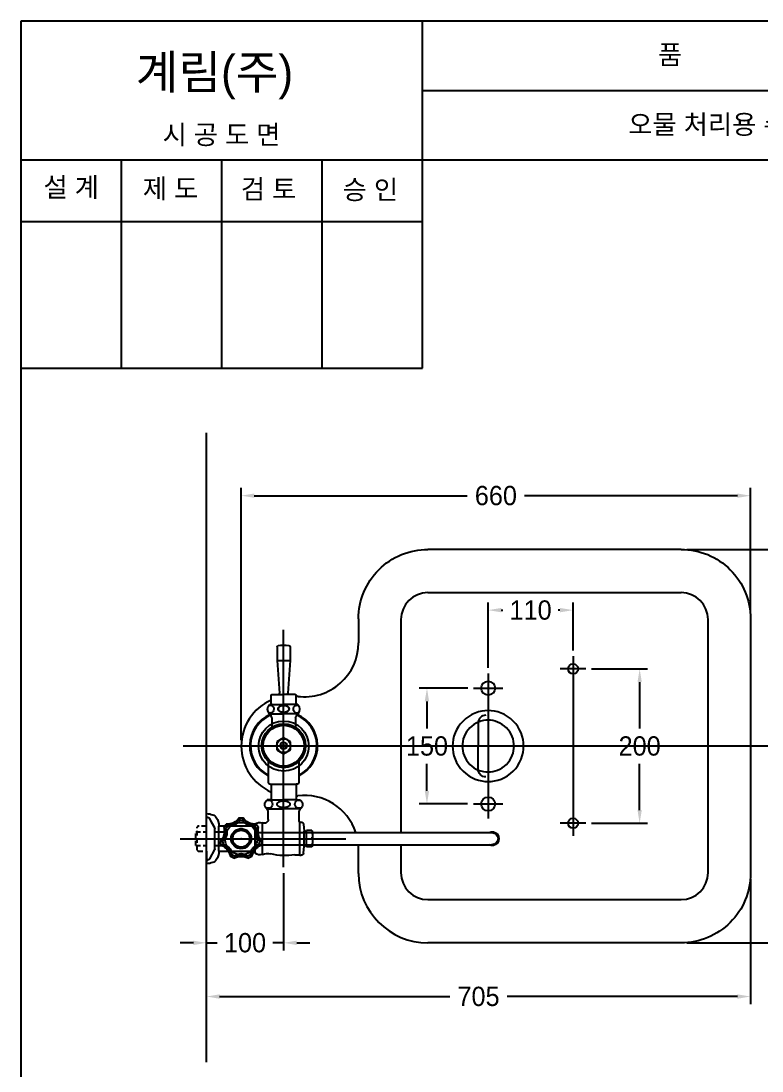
# Model space of a CAD drawing. Header units: millimetres. Extents: x 4616 to 6416, y -7003 to -4406.
# Drawn here: x 4616 to 5576, y -5767 to -4406 of the extents above; entities that cross this region are included whole.
import ezdxf
from ezdxf.enums import TextEntityAlignment as Align
from ezdxf.lldxf.tags import DXFTag

# ---------------------------------------------------------------- set-up
doc = ezdxf.new("R2010")
doc.units = ezdxf.units.MM
doc.linetypes.add('DASHED2', pattern=[9.525, 6.35, -3.175])
for name, color, linetype in [('TEXT', 7, 'Continuous'), ('내부선 및 부속', 4, 'Continuous'), ('도각라인', 255, 'Continuous'), ('외형선', 3, 'Continuous'), ('점선', 6, 'DASHED2'), ('중심선', 1, 'DASHED'), ('치수선', 7, 'Continuous')]:
    doc.layers.add(name, color=color, linetype=linetype)
doc.styles.add('____', font='')
doc.styles.add('타이틀', font='H2GTRM.TTF', dxfattribs={"height": 25})
doc.styles.get('____').set_extended_font_data('굴림')
tags = doc.linetypes.add('DASHDOT', pattern=[70, 31, -13, 13, -13]).pattern_tags.tags
tags[10:11] = [DXFTag(74, 4), DXFTag(75, 0), DXFTag(340, '0'), DXFTag(46, 0.0), DXFTag(50, 0.0), DXFTag(44, 0.0), DXFTag(45, 0.0)]
tags[8:9] = [DXFTag(74, 4), DXFTag(75, 0), DXFTag(340, '0'), DXFTag(46, 0.0), DXFTag(50, 0.0), DXFTag(44, 0.0), DXFTag(45, 0.0)]
tags[6:7] = [DXFTag(74, 4), DXFTag(75, 0), DXFTag(340, '0'), DXFTag(46, 0.0), DXFTag(50, 0.0), DXFTag(44, 0.0), DXFTag(45, 0.0)]
tags[4:5] = [DXFTag(74, 4), DXFTag(75, 0), DXFTag(340, '0'), DXFTag(46, 0.0), DXFTag(50, 0.0), DXFTag(44, 0.0), DXFTag(45, 0.0)]
tags = doc.linetypes.add('DASHED', pattern=[25.72, 12.86, -12.86]).pattern_tags.tags
tags[6:7] = [DXFTag(74, 4), DXFTag(75, 0), DXFTag(340, '0'), DXFTag(46, 0.0), DXFTag(50, 0.0), DXFTag(44, 0.0), DXFTag(45, 0.0)]
tags[4:5] = [DXFTag(74, 4), DXFTag(75, 0), DXFTag(340, '0'), DXFTag(46, 0.0), DXFTag(50, 0.0), DXFTag(44, 0.0), DXFTag(45, 0.0)]
doc.dimstyles.new('MSADIM', dxfattribs={"dimtxt": 33, "dimasz": 17, "dimexe": 10, "dimexo": 7.5, "dimgap": 10, "dimtad": 0, "dimtih": 1, "dimtoh": 1, "dimdec": 0, "dimzin": 1, "dimdsep": 46, "dimtxsty": '____', "dimcen": 11.25, "dimadec": 0, "dimazin": 0, "dimtfac": 1, "dimtdec": 0, "dimtix": 1, "dimtmove": 0, "dimatfit": 3, "dimfxl": 0, "dimtolj": 1, "dimtzin": 1, "dimarcsym": 0})

# ---------------------------------------------------------------- blocks, each defined once
blk = doc.blocks.new('*D1')
at = {"layer": '치수선', "color": 0, "linetype": 'Continuous', "lineweight": -2}
for p, q in [((4901.5, -5338.3), (4901.5, -5011.2)), ((4918.5, -5021.2), (5194.2, -5021.2)), ((5544.5, -5021.2), (5268.7, -5021.2)), ((5561.5, -5173.3), (5561.5, -5011.2))]:
    blk.add_line(p, q, dxfattribs=at)
at = {"layer": '치수선', "color": 0, "linetype": 'Continuous'}
for points in [[(4918.5, -5018.4), (4918.5, -5024), (4901.5, -5021.2)], [(5544.5, -5018.4), (5544.5, -5024), (5561.5, -5021.2)]]:
    blk.add_solid(points, dxfattribs=at)
at = {"layer": '치수선', "color": 0, "linetype": 'Continuous', "insert": (5231.5, -5021.2), "char_height": 25, "attachment_point": 5, "style": '____'}
blk.add_mtext('\\A1;660', dxfattribs=at)
blk = doc.blocks.new('*D2')
at = {"layer": '치수선', "color": 0, "linetype": 'Continuous', "lineweight": -2}
for p, q in [((5479, -5090.8), (5641.5, -5090.8)), ((5631.5, -5107.8), (5631.5, -5322.9)), ((5631.5, -5583.8), (5631.5, -5368.6)), ((5479, -5600.8), (5641.5, -5600.8))]:
    blk.add_line(p, q, dxfattribs=at)
at = {"layer": '치수선', "color": 0, "linetype": 'Continuous'}
for points in [[(5628.7, -5107.8), (5634.3, -5107.8), (5631.5, -5090.8)], [(5628.7, -5583.8), (5634.3, -5583.8), (5631.5, -5600.8)]]:
    blk.add_solid(points, dxfattribs=at)
at = {"layer": '치수선', "color": 0, "linetype": 'Continuous', "insert": (5631.5, -5345.8), "char_height": 25, "attachment_point": 5, "style": '____'}
blk.add_mtext('\\A1;510', dxfattribs=at)
blk = doc.blocks.new('*D3')
at = {"layer": '치수선', "color": 0, "linetype": 'Continuous', "lineweight": -2}
for p, q in [((5195, -5270.8), (5132.2, -5270.8)), ((5142.2, -5287.8), (5142.2, -5322.9)), ((5142.2, -5403.8), (5142.2, -5368.6)), ((5194.9, -5420.8), (5132.2, -5420.8))]:
    blk.add_line(p, q, dxfattribs=at)
at = {"layer": '치수선', "color": 0, "linetype": 'Continuous'}
for points in [[(5139.3, -5287.8), (5145, -5287.8), (5142.2, -5270.8)], [(5139.3, -5403.8), (5145, -5403.8), (5142.2, -5420.8)]]:
    blk.add_solid(points, dxfattribs=at)
at = {"layer": '치수선', "color": 0, "linetype": 'Continuous', "insert": (5142.2, -5345.8), "char_height": 25, "attachment_point": 5, "style": '____'}
blk.add_mtext('\\A1;150', dxfattribs=at)
blk = doc.blocks.new('*D4')
at = {"layer": '치수선', "color": 0, "linetype": 'Continuous', "lineweight": -2}
for p, q in [((5355.5, -5245.8), (5427.8, -5245.8)), ((5417.8, -5262.8), (5417.8, -5323)), ((5417.8, -5428.8), (5417.8, -5368.6)), ((5355.5, -5445.8), (5427.8, -5445.8))]:
    blk.add_line(p, q, dxfattribs=at)
at = {"layer": '치수선', "color": 0, "linetype": 'Continuous'}
for points in [[(5415, -5262.8), (5420.6, -5262.8), (5417.8, -5245.8)], [(5415, -5428.8), (5420.6, -5428.8), (5417.8, -5445.8)]]:
    blk.add_solid(points, dxfattribs=at)
at = {"layer": '치수선', "color": 0, "linetype": 'Continuous', "insert": (5417.8, -5345.8), "char_height": 25, "attachment_point": 5, "style": '____'}
blk.add_mtext('\\A1;200', dxfattribs=at)
blk = doc.blocks.new('*D5')
at = {"layer": '치수선', "color": 0, "linetype": 'Continuous', "lineweight": -2}
for p, q in [((5221.5, -5244.3), (5221.5, -5159.6)), ((5238.5, -5169.6), (5240.5, -5169.6)), ((5314.5, -5169.6), (5312.4, -5169.6)), ((5331.5, -5221.8), (5331.5, -5159.6))]:
    blk.add_line(p, q, dxfattribs=at)
at = {"layer": '치수선', "color": 0, "linetype": 'Continuous'}
for points in [[(5238.5, -5166.7), (5238.5, -5172.4), (5221.5, -5169.6)], [(5314.5, -5166.7), (5314.5, -5172.4), (5331.5, -5169.6)]]:
    blk.add_solid(points, dxfattribs=at)
at = {"layer": '치수선', "color": 0, "linetype": 'Continuous', "insert": (5276.5, -5169.6), "char_height": 25, "attachment_point": 5, "style": '____'}
blk.add_mtext('\\A1;110', dxfattribs=at)
blk = doc.blocks.new('*D6')
at = {"layer": '치수선', "color": 0, "linetype": 'Continuous', "lineweight": -2}
for p, q in [((4956.5, -5510.4), (4956.5, -5610.8)), ((4856.5, -5593.3), (4856.5, -5590.8)), ((4839.5, -5600.8), (4822.5, -5600.8)), ((4856.5, -5600.8), (4870.5, -5600.8)), ((4956.5, -5600.8), (4942.4, -5600.8)), ((4973.5, -5600.8), (4990.5, -5600.8))]:
    blk.add_line(p, q, dxfattribs=at)
at = {"layer": '치수선', "color": 0, "linetype": 'Continuous'}
for points in [[(4839.5, -5598), (4839.5, -5603.7), (4856.5, -5600.8)], [(4973.5, -5598), (4973.5, -5603.7), (4956.5, -5600.8)]]:
    blk.add_solid(points, dxfattribs=at)
at = {"layer": '치수선', "color": 0, "linetype": 'Continuous', "insert": (4906.5, -5600.8), "char_height": 25, "attachment_point": 5, "style": '____'}
blk.add_mtext('\\A1;100', dxfattribs=at)
blk = doc.blocks.new('*D7')
at = {"layer": '치수선', "color": 0, "linetype": 'Continuous', "lineweight": -2}
for p, q in [((5561.5, -5518.3), (5561.5, -5680.4)), ((4856.5, -5671.9), (4856.5, -5660.4)), ((4873.5, -5670.4), (5171.8, -5670.4)), ((5544.5, -5670.4), (5246.1, -5670.4))]:
    blk.add_line(p, q, dxfattribs=at)
at = {"layer": '치수선', "color": 0, "linetype": 'Continuous'}
for points in [[(4873.5, -5667.6), (4873.5, -5673.3), (4856.5, -5670.4)], [(5544.5, -5667.6), (5544.5, -5673.3), (5561.5, -5670.4)]]:
    blk.add_solid(points, dxfattribs=at)
at = {"layer": '치수선', "color": 0, "linetype": 'Continuous', "insert": (5209, -5670.4), "char_height": 25, "attachment_point": 5, "style": '____'}
blk.add_mtext('\\A1;705', dxfattribs=at)

msp = doc.modelspace()

# ---------------------------------------------------------------- linework, layer by layer
at = {"layer": '내부선 및 부속', "linetype": 'Continuous'}
for p, q in [((4948, -5217.4), (4948, -5234.8)), ((4965, -5217.4), (4965, -5234.8)), ((4948, -5234.8), (4965, -5234.8)), ((4948, -5234.8), (4951, -5277)), ((4965, -5234.8), (4962, -5277)), ((4940.5, -5290.8), (4940.5, -5279.8)), ((4941.5, -5278.8), (4945.7, -5278.8)), ((4945.7, -5278.8), (4956.5, -5278.8)), ((4971.5, -5278.8), (4956.5, -5278.8)), ((4972.5, -5290.8), (4972.5, -5279.8)), ((4938, -5291.8), (4956.5, -5291.8)), ((4974.9, -5291.8), (4956.5, -5291.8)), ((4938, -5303.8), (4956.5, -5303.8)), ((4939, -5303.8), (4939, -5305.3)), ((4939, -5305.3), (4940.6, -5308)), ((4940, -5305.3), (4939, -5305.3)), ((4940, -5303.8), (4940, -5307)), ((4974.9, -5303.8), (4956.5, -5303.8)), ((4974, -5305.3), (4972.4, -5308)), ((4973, -5303.8), (4973, -5307)), ((4973, -5305.3), (4974, -5305.3)), ((4974, -5303.8), (4974, -5305.3)), ((4941, -5309.5), (4941, -5321.4)), ((4972, -5309.5), (4972, -5321.4)), ((5208.5, -5315.8), (5208.5, -5345.8)), ((4956.5, -5334.9), (4947.5, -5340.1)), ((4965.5, -5340.1), (4956.5, -5334.9)), ((4947.5, -5340.1), (4947.5, -5350.5)), ((4952.1, -5344.5), (4960.8, -5344.5)), ((4952.1, -5346.1), (4960.8, -5346.1)), ((4965.5, -5350.5), (4965.5, -5340.1)), ((5208.5, -5375.8), (5208.5, -5345.8)), ((4947.5, -5350.5), (4956.5, -5355.7)), ((4956.5, -5355.7), (4965.5, -5350.5)), ((4937, -5393.3), (4937, -5366.1)), ((4976, -5366.1), (4976, -5393.3)), ((4939, -5395.3), (4940.5, -5395.3)), ((4940.5, -5395.3), (4940.5, -5415.4)), ((4940.5, -5395.3), (4974, -5395.3)), ((4974, -5395.3), (4972.5, -5395.3)), ((4972.5, -5395.3), (4972.5, -5415.4)), ((4972.5, -5395.3), (4972.5, -5415.4)), ((4939.2, -5415.4), (4935, -5415.4)), ((4939.2, -5415.4), (4935, -5415.4)), ((4939.2, -5415.4), (4940.5, -5415.4)), ((4939.2, -5415.4), (4956.5, -5415.4)), ((4973.7, -5415.4), (4956.5, -5415.4)), ((4973.7, -5415.4), (4978, -5415.4)), ((4935.5, -5427.2), (4934.6, -5427.2)), ((4934.9, -5427.2), (4936.5, -5429.9)), ((4935.5, -5427.2), (4936.4, -5427.2)), ((4935.5, -5427.2), (4956.5, -5427.2)), ((4936.5, -5440.9), (4936.5, -5429.9)), ((4977.5, -5427.2), (4956.5, -5427.2)), ((4978, -5427.2), (4976.5, -5429.9)), ((4976.5, -5434.8), (4976.5, -5429.9)), ((4977.5, -5427.2), (4978.3, -5427.2)), ((4856.5, -5449.5), (4856.5, -5433.3)), ((4858.5, -5438.3), (4856.5, -5438.3)), ((4863.2, -5444.2), (4860.7, -5439.6)), ((4899, -5438.8), (4899.1, -5441.9)), ((4899, -5438.8), (4904, -5438.8)), ((4904, -5438.8), (4903.8, -5441.9)), ((4976.5, -5440.7), (4976.5, -5434.8)), ((4856.5, -5482), (4856.5, -5449.5)), ((4867.2, -5451.8), (4863.2, -5444.2)), ((4867.2, -5451.8), (4867.4, -5452.3)), ((4867.4, -5452.3), (4867.5, -5452.8)), ((4867.5, -5478.8), (4867.5, -5452.8)), ((4867.5, -5456.3), (4867.5, -5456.8)), ((4867.5, -5456.8), (4879.6, -5456.8)), ((4872.5, -5482), (4872.5, -5449.5)), ((4919.5, -5449.5), (4872.5, -5449.5)), ((4878.8, -5450.9), (4881.9, -5447)), ((4878.8, -5450.9), (4881.3, -5452.7)), ((4881.9, -5447), (4884.2, -5449.1)), ((4921, -5447), (4918.7, -5449.1)), ((4919.5, -5465.8), (4919.5, -5446.8)), ((4921, -5447), (4924.1, -5450.9)), ((4924.1, -5450.9), (4921.6, -5452.7)), ((4930, -5445.7), (4928.9, -5445.4)), ((4928.9, -5486.2), (4928.9, -5445.4)), ((4977.5, -5487.3), (4977.5, -5444.8)), ((4978, -5444.3), (4979.2, -5444.3)), ((4982.2, -5447), (4983.2, -5456.1)), ((4983.2, -5475.4), (4983.2, -5456.1)), ((4986.2, -5455.4), (4985.6, -5456.5)), ((4986.2, -5476.2), (4986.2, -5455.4)), ((4993.2, -5455.4), (4986.2, -5455.4)), ((4874.6, -5469.4), (4877.6, -5468.8)), ((4875.7, -5474.2), (4874.6, -5469.4)), ((4902, -5465.8), (4901, -5465.8)), ((4902, -5465.8), (4901, -5465.8)), ((4902, -5465.8), (4901, -5465.8)), ((4919.5, -5484.8), (4919.5, -5465.8)), ((4923.4, -5457.9), (5226.4, -5457.9)), ((4928.3, -5469.4), (4925.3, -5468.8)), ((4928.3, -5469.4), (4927.2, -5474.2)), ((4994, -5465), (4992, -5465)), ((4992, -5466.5), (4992, -5465)), ((4994, -5466.5), (4992, -5466.5)), ((4856.5, -5482), (4856.5, -5498.3)), ((4860.7, -5492), (4867.2, -5479.7)), ((4867.4, -5479.3), (4867.2, -5479.7)), ((4867.5, -5478.8), (4867.4, -5479.3)), ((4867.5, -5475.1), (4867.5, -5474.8)), ((4867.5, -5474.8), (4876.9, -5474.8)), ((4867.5, -5475.1), (4867.5, -5475.3)), ((4872.5, -5482), (4919.5, -5482)), ((4875.7, -5474.2), (4878.7, -5473.4)), ((4927.2, -5474.2), (4924.2, -5473.4)), ((4927.3, -5473.7), (5226.4, -5473.7)), ((4982.2, -5484.6), (4983.2, -5475.4)), ((4986.2, -5476.2), (4985.6, -5475)), ((4993.2, -5476.2), (4986.2, -5476.2)), ((4856.5, -5493.3), (4858.5, -5493.3)), ((4887.5, -5489), (4889, -5486.3)), ((4892, -5491.2), (4887.5, -5489)), ((4892, -5491.2), (4893.2, -5488.3)), ((4910.9, -5491.2), (4909.7, -5488.3)), ((4915.4, -5489), (4910.9, -5491.2)), ((4915.4, -5489), (4913.9, -5486.3)), ((4971, -5486.8), (4977.5, -5486.8)), ((4977.5, -5487.3), (4979.2, -5487.3))]:
    msp.add_line(p, q, dxfattribs=at)
at = {"layer": '내부선 및 부속', "linetype": 'Continuous', "flags": 128}
for points in [[(4948, -5217.4, -0.359923), (4949.6, -5215.5)], [(4949.6, -5215.5, -0.094705), (4963.3, -5215.5)], [(4963.3, -5215.5, -0.359923), (4965, -5217.4)], [(4940.5, -5279.8, -0.414214), (4941.5, -5278.8)], [(4950.9, -5277, -0.112624), (4950.7, -5278.8)], [(4962.2, -5278.8, -0.112624), (4962, -5277)], [(4971.5, -5278.8, -0.414214), (4972.5, -5279.8)], [(4938, -5303.8, -0.381966), (4938, -5291.8)], [(4937.8, -5292.6, -1.209831), (4937.4, -5302.9)], [(4940.5, -5290.8, -0.414214), (4939.5, -5291.8)], [(4975.5, -5302.9, -1.209831), (4975.1, -5292.6)], [(4973.5, -5291.8, -0.414214), (4972.5, -5290.8)], [(4974.9, -5291.8, -0.381966), (4974.9, -5303.8)], [(4940.6, -5308, -0.131652), (4941, -5309.5)], [(4972, -5309.5, -0.131652), (4972.4, -5308)], [(5218.5, -5385.8, -0.414214), (5208.5, -5375.8)], [(4939, -5395.3, -0.414214), (4937, -5393.3)], [(4976, -5393.3, -0.414214), (4974, -5395.3)], [(4934.6, -5427.2, -0.483552), (4935, -5415.4)], [(4934.1, -5416.2, -1.643055), (4933.9, -5425.8)], [(4979.1, -5425.8, -1.643055), (4978.8, -5416.2)], [(4978, -5415.4, -0.483552), (4978.3, -5427.2)], [(4856.5, -5433.3, -0.070546), (4864.7, -5434.9)], [(4858.5, -5438.3, -0.276486), (4860.7, -5439.6)], [(4864.7, -5434.9, -0.138809), (4869.1, -5438.2)], [(4869.1, -5438.2, -0.15172), (4872.5, -5449.5)], [(4936.5, -5440.9, -0.50135), (4930, -5445.7)], [(4977.5, -5444.8, -0.119535), (4976.5, -5440.7)], [(4919.5, -5446.8, -0.254535), (4928.9, -5445.4)], [(4979.2, -5444.3, -0.384749), (4982.2, -5447)], [(4985.6, -5456.5, -0.757791), (4983.2, -5456.1)], [(4993.2, -5455.4, -0.01795), (4993.7, -5460.4)], [(5222.3, -5457.9, -1.663367), (5222.3, -5473.7)], [(4993.7, -5471.2, -0.01795), (4993.2, -5476.2)], [(4993.7, -5460.4, -0.016628), (4994, -5465)], [(4994, -5466.5, -0.016628), (4993.7, -5471.2)], [(5226.4, -5457.9, -1), (5226.4, -5473.7)], [(4872.5, -5482, -0.15172), (4869.1, -5493.4)], [(4928.9, -5486.2, -0.254535), (4919.5, -5484.8)], [(4982.2, -5484.6, -0.384749), (4979.2, -5487.3)], [(4983.2, -5475.4, -0.757791), (4985.6, -5475)], [(4864.7, -5496.7, -0.070546), (4856.5, -5498.3)], [(4860.7, -5492, -0.276486), (4858.5, -5493.3)], [(4869.1, -5493.4, -0.138809), (4864.7, -5496.7)], [(4928.9, -5486.2, -0.14793), (4939.9, -5485.6)], [(4971, -5486.8, -0.099429), (4939.9, -5485.6)]]:
    msp.add_lwpolyline(points, format="xyb", dxfattribs=at)
for points in [[(5267.5, -5345.8), (5267.3, -5341.6), (5266.7, -5337.4), (5265.7, -5333.1), (5264.2, -5328.8), (5262.3, -5324.7), (5260, -5320.6), (5257.2, -5316.8), (5254, -5313.3), (5250.4, -5310.1), (5246.6, -5307.3), (5242.6, -5304.9), (5238.4, -5303), (5234.1, -5301.6), (5229.8, -5300.5), (5225.6, -5300), (5221.5, -5299.8), (5217.3, -5300), (5213.1, -5300.5), (5208.8, -5301.6), (5204.5, -5303), (5200.3, -5304.9), (5196.3, -5307.3), (5192.5, -5310.1), (5188.9, -5313.3), (5185.7, -5316.8), (5183, -5320.6), (5180.6, -5324.7), (5178.7, -5328.8), (5177.2, -5333.1), (5176.2, -5337.4), (5175.6, -5341.6), (5175.5, -5345.8), (5175.6, -5349.9), (5176.2, -5354.2), (5177.2, -5358.4), (5178.7, -5362.7), (5180.6, -5366.9), (5183, -5371), (5185.7, -5374.8), (5188.9, -5378.3), (5192.5, -5381.5), (5196.3, -5384.3), (5200.3, -5386.6), (5204.5, -5388.6), (5208.8, -5390), (5213.1, -5391), (5217.3, -5391.6), (5221.5, -5391.8), (5225.6, -5391.6), (5229.8, -5391), (5234.1, -5390), (5238.4, -5388.6), (5242.6, -5386.6), (5246.6, -5384.3), (5250.4, -5381.5), (5254, -5378.3), (5257.2, -5374.8), (5260, -5371), (5262.3, -5366.9), (5264.2, -5362.7), (5265.7, -5358.4), (5266.7, -5354.2), (5267.3, -5349.9), (5267.5, -5345.8)], [(5255, -5345.8), (5254.8, -5342.8), (5254.4, -5339.7), (5253.7, -5336.6), (5252.6, -5333.4), (5251.2, -5330.4), (5249.5, -5327.4), (5247.5, -5324.7), (5245.1, -5322.1), (5242.6, -5319.8), (5239.8, -5317.7), (5236.8, -5316), (5233.8, -5314.6), (5230.7, -5313.6), (5227.6, -5312.8), (5224.5, -5312.4), (5221.5, -5312.3), (5218.4, -5312.4), (5215.4, -5312.8), (5212.2, -5313.6), (5209.1, -5314.6), (5206.1, -5316), (5203.1, -5317.7), (5200.3, -5319.8), (5197.8, -5322.1), (5195.4, -5324.7), (5193.4, -5327.4), (5191.7, -5330.4), (5190.3, -5333.4), (5189.2, -5336.6), (5188.5, -5339.7), (5188.1, -5342.8), (5188, -5345.8), (5188.1, -5348.8), (5188.5, -5351.9), (5189.2, -5355), (5190.3, -5358.1), (5191.7, -5361.2), (5193.4, -5364.1), (5195.4, -5366.9), (5197.8, -5369.5), (5200.3, -5371.8), (5203.1, -5373.8), (5206.1, -5375.5), (5209.1, -5376.9), (5212.2, -5378), (5215.4, -5378.7), (5218.4, -5379.1), (5221.5, -5379.3), (5224.5, -5379.1), (5227.6, -5378.7), (5230.7, -5378), (5233.8, -5376.9), (5236.8, -5375.5), (5239.8, -5373.8), (5242.6, -5371.8), (5245.1, -5369.5), (5247.5, -5366.9), (5249.5, -5364.1), (5251.2, -5361.2), (5252.6, -5358.1), (5253.7, -5355), (5254.4, -5351.9), (5254.8, -5348.8), (5255, -5345.8)], [(4899, -5438.8), (4897.5, -5440.7), (4895.7, -5442.4), (4893.7, -5443.9), (4891.5, -5445.2), (4889.2, -5446.1), (4886.8, -5446.7), (4884.3, -5447), (4881.9, -5447)], [(4899, -5438.8), (4897.9, -5441), (4897.1, -5442), (4896.3, -5443), (4895.4, -5443.9), (4894.3, -5444.8), (4893.2, -5445.6), (4892, -5446.2), (4890.8, -5446.7), (4889.5, -5447.1), (4888.2, -5447.4), (4886.9, -5447.6), (4885.6, -5447.6), (4884.3, -5447.5), (4881.9, -5447)], [(4899.1, -5441.9), (4898.1, -5443.8), (4897.5, -5444.7), (4896.7, -5445.5), (4895.9, -5446.3), (4895, -5447.1), (4894.1, -5447.7), (4893, -5448.3), (4891.9, -5448.7), (4890.8, -5449.1), (4889.7, -5449.3), (4888.6, -5449.5), (4887.4, -5449.5), (4886.3, -5449.4), (4884.2, -5449.1)], [(4899.1, -5441.9), (4901.5, -5441.8), (4903.8, -5441.9)], [(4918.7, -5449.1), (4916.6, -5449.4), (4915.5, -5449.5), (4914.4, -5449.5), (4913.2, -5449.3), (4912.1, -5449.1), (4911, -5448.7), (4909.9, -5448.3), (4908.9, -5447.7), (4907.9, -5447.1), (4907, -5446.3), (4906.2, -5445.5), (4905.4, -5444.7), (4904.8, -5443.8), (4903.8, -5441.9)], [(4921, -5447), (4918.6, -5447.5), (4917.4, -5447.6), (4916.1, -5447.6), (4914.7, -5447.4), (4913.4, -5447.1), (4912.1, -5446.7), (4910.9, -5446.2), (4909.7, -5445.6), (4908.6, -5444.8), (4907.5, -5443.9), (4906.6, -5443), (4905.8, -5442), (4905.1, -5441), (4904, -5438.8)], [(4921, -5447), (4918.6, -5447), (4916.2, -5446.7), (4913.7, -5446.1), (4911.4, -5445.2), (4909.2, -5443.9), (4907.2, -5442.4), (4905.4, -5440.7), (4904, -5438.8)], [(4878.8, -5450.9), (4879.3, -5453.2), (4879.6, -5455.7), (4879.5, -5458.2), (4879.1, -5460.7), (4878.4, -5463.1), (4877.4, -5465.4), (4876.1, -5467.5), (4874.6, -5469.4)], [(4878.8, -5450.9), (4879.8, -5453.1), (4880.2, -5454.3), (4880.4, -5455.6), (4880.6, -5456.9), (4880.6, -5458.3), (4880.5, -5459.6), (4880.3, -5460.9), (4879.9, -5462.3), (4879.4, -5463.5), (4878.8, -5464.7), (4878.1, -5465.8), (4877.3, -5466.9), (4876.5, -5467.8), (4874.6, -5469.4)], [(4881.3, -5452.7), (4882.2, -5454.7), (4882.5, -5455.7), (4882.7, -5456.8), (4882.8, -5458), (4882.8, -5459.1), (4882.7, -5460.3), (4882.5, -5461.5), (4882.2, -5462.6), (4881.8, -5463.7), (4881.3, -5464.7), (4880.7, -5465.7), (4880, -5466.6), (4879.3, -5467.4), (4877.6, -5468.8)], [(4881.3, -5452.7), (4882.7, -5450.8), (4884.2, -5449.1)], [(4882.6, -5456.5), (4883.7, -5454.5), (4885, -5452.7), (4886.5, -5451), (4888.2, -5449.5)], [(4901.5, -5478.8), (4900.3, -5478.7), (4899.1, -5478.6), (4897.9, -5478.3), (4896.7, -5477.9), (4895.5, -5477.3), (4894.3, -5476.7), (4893.3, -5475.9), (4892.3, -5475), (4891.4, -5474), (4890.6, -5472.9), (4889.9, -5471.8), (4889.4, -5470.6), (4889, -5469.4), (4888.7, -5468.1), (4888.5, -5466.9), (4888.5, -5465.8), (4888.5, -5464.6), (4888.7, -5463.4), (4889, -5462.2), (4889.4, -5461), (4889.9, -5459.8), (4890.6, -5458.7), (4891.4, -5457.6), (4892.3, -5456.6), (4893.3, -5455.7), (4894.3, -5454.9), (4895.5, -5454.2), (4896.7, -5453.7), (4897.9, -5453.3), (4899.1, -5453), (4900.3, -5452.8), (4901.5, -5452.8), (4902.6, -5452.8), (4903.8, -5453), (4905, -5453.3), (4906.2, -5453.7), (4907.4, -5454.2), (4908.6, -5454.9), (4909.6, -5455.7), (4910.6, -5456.6), (4911.5, -5457.6), (4912.3, -5458.7), (4913, -5459.8), (4913.5, -5461), (4914, -5462.2), (4914.2, -5463.4), (4914.4, -5464.6), (4914.5, -5465.8), (4914.4, -5466.9), (4914.2, -5468.1), (4914, -5469.4), (4913.5, -5470.6), (4913, -5471.8), (4912.3, -5472.9), (4911.5, -5474), (4910.6, -5475), (4909.6, -5475.9), (4908.6, -5476.7), (4907.4, -5477.3), (4906.2, -5477.9), (4905, -5478.3), (4903.8, -5478.6), (4902.6, -5478.7), (4901.5, -5478.8)], [(4901.5, -5478.1), (4900.3, -5478.1), (4899.2, -5477.9), (4898.1, -5477.6), (4896.9, -5477.2), (4895.8, -5476.7), (4894.7, -5476.1), (4893.7, -5475.4), (4892.7, -5474.5), (4891.9, -5473.6), (4891.1, -5472.5), (4890.5, -5471.4), (4890, -5470.3), (4889.6, -5469.2), (4889.3, -5468), (4889.2, -5466.9), (4889.1, -5465.8), (4889.2, -5464.7), (4889.3, -5463.5), (4889.6, -5462.4), (4890, -5461.2), (4890.5, -5460.1), (4891.1, -5459), (4891.9, -5458), (4892.7, -5457.1), (4893.7, -5456.2), (4894.7, -5455.5), (4895.8, -5454.8), (4896.9, -5454.3), (4898.1, -5453.9), (4899.2, -5453.7), (4900.3, -5453.5), (4901.5, -5453.5), (4902.6, -5453.5), (4903.7, -5453.7), (4904.8, -5453.9), (4906, -5454.3), (4907.1, -5454.8), (4908.2, -5455.5), (4909.2, -5456.2), (4910.2, -5457.1), (4911, -5458), (4911.8, -5459), (4912.4, -5460.1), (4912.9, -5461.2), (4913.3, -5462.4), (4913.6, -5463.5), (4913.7, -5464.7), (4913.8, -5465.8), (4913.7, -5466.9), (4913.6, -5468), (4913.3, -5469.2), (4912.9, -5470.3), (4912.4, -5471.4), (4911.8, -5472.5), (4911, -5473.6), (4910.2, -5474.5), (4909.2, -5475.4), (4908.2, -5476.1), (4907.1, -5476.7), (4906, -5477.2), (4904.8, -5477.6), (4903.7, -5477.9), (4902.6, -5478.1), (4901.5, -5478.1)], [(4901.5, -5476.8), (4900.5, -5476.7), (4899.5, -5476.6), (4898.4, -5476.4), (4897.4, -5476), (4896.4, -5475.6), (4895.4, -5475), (4894.5, -5474.3), (4893.7, -5473.6), (4892.9, -5472.7), (4892.2, -5471.8), (4891.7, -5470.8), (4891.2, -5469.8), (4890.9, -5468.8), (4890.6, -5467.8), (4890.5, -5466.8), (4890.5, -5465.8), (4890.5, -5464.8), (4890.6, -5463.8), (4890.9, -5462.8), (4891.2, -5461.7), (4891.7, -5460.7), (4892.2, -5459.8), (4892.9, -5458.8), (4893.7, -5458), (4894.5, -5457.2), (4895.4, -5456.6), (4896.4, -5456), (4897.4, -5455.6), (4898.4, -5455.2), (4899.5, -5455), (4900.5, -5454.8), (4901.5, -5454.8), (4902.4, -5454.8), (4903.5, -5455), (4904.5, -5455.2), (4905.5, -5455.6), (4906.5, -5456), (4907.5, -5456.6), (4908.4, -5457.2), (4909.2, -5458), (4910, -5458.8), (4910.7, -5459.8), (4911.2, -5460.7), (4911.7, -5461.7), (4912, -5462.8), (4912.3, -5463.8), (4912.4, -5464.8), (4912.5, -5465.8), (4912.4, -5466.8), (4912.3, -5467.8), (4912, -5468.8), (4911.7, -5469.8), (4911.2, -5470.8), (4910.7, -5471.8), (4910, -5472.7), (4909.2, -5473.6), (4908.4, -5474.3), (4907.5, -5475), (4906.5, -5475.6), (4905.5, -5476), (4904.5, -5476.4), (4903.5, -5476.6), (4902.4, -5476.7), (4901.5, -5476.8)], [(4897, -5445.3), (4899.2, -5444.9), (4901.5, -5444.8), (4903.7, -5444.9), (4905.9, -5445.3)], [(4914.7, -5449.5), (4916.4, -5451), (4917.9, -5452.7), (4919.2, -5454.5), (4920.3, -5456.5)], [(4918.7, -5449.1), (4920.2, -5450.8), (4921.6, -5452.7)], [(4925.3, -5468.8), (4923.7, -5467.4), (4922.9, -5466.6), (4922.2, -5465.7), (4921.6, -5464.7), (4921.1, -5463.7), (4920.7, -5462.6), (4920.4, -5461.5), (4920.2, -5460.3), (4920.1, -5459.1), (4920.1, -5458), (4920.2, -5456.8), (4920.4, -5455.7), (4920.7, -5454.7), (4921.6, -5452.7)], [(4928.3, -5469.4), (4926.5, -5467.8), (4925.6, -5466.9), (4924.8, -5465.8), (4924.1, -5464.7), (4923.5, -5463.5), (4923, -5462.3), (4922.6, -5460.9), (4922.4, -5459.6), (4922.3, -5458.3), (4922.3, -5456.9), (4922.5, -5455.6), (4922.7, -5454.3), (4923.1, -5453.1), (4924.1, -5450.9)], [(4928.3, -5469.4), (4926.8, -5467.5), (4925.5, -5465.4), (4924.5, -5463.1), (4923.8, -5460.7), (4923.4, -5458.2), (4923.3, -5455.7), (4923.6, -5453.2), (4924.1, -5450.9)], [(4878.7, -5473.4), (4878.1, -5471.1), (4877.6, -5468.8)], [(4882.4, -5474.7), (4881.6, -5472.6), (4881, -5470.5), (4880.6, -5468.2), (4880.5, -5466)], [(4922.5, -5466), (4922.3, -5468.2), (4921.9, -5470.5), (4921.3, -5472.6), (4920.5, -5474.7)], [(4925.3, -5468.8), (4924.9, -5471.1), (4924.2, -5473.4)], [(4875.7, -5474.2), (4877.9, -5475.2), (4879.9, -5476.6), (4881.9, -5478.2), (4883.6, -5480.1), (4885, -5482.1), (4886.1, -5484.4), (4887, -5486.7), (4887.5, -5489)], [(4875.7, -5474.2), (4878.1, -5474.8), (4879.2, -5475.3), (4880.4, -5475.9), (4881.5, -5476.6), (4882.6, -5477.4), (4883.6, -5478.3), (4884.5, -5479.3), (4885.3, -5480.4), (4885.9, -5481.6), (4886.5, -5482.8), (4886.9, -5484.1), (4887.3, -5485.3), (4887.4, -5486.6), (4887.5, -5489)], [(4878.7, -5473.4), (4880.7, -5473.9), (4881.8, -5474.4), (4882.8, -5474.9), (4883.7, -5475.5), (4884.6, -5476.2), (4885.5, -5477), (4886.3, -5477.9), (4887, -5478.8), (4887.5, -5479.9), (4888, -5480.9), (4888.4, -5482), (4888.7, -5483.1), (4888.9, -5484.2), (4889, -5486.3)], [(4896.6, -5486.2), (4894.4, -5485.6), (4892.3, -5484.7), (4890.4, -5483.6), (4888.5, -5482.3)], [(4914.4, -5482.3), (4912.5, -5483.6), (4910.6, -5484.7), (4908.5, -5485.6), (4906.3, -5486.2)], [(4913.9, -5486.3), (4914, -5484.2), (4914.2, -5483.1), (4914.5, -5482), (4914.9, -5480.9), (4915.4, -5479.9), (4916, -5478.8), (4916.6, -5477.9), (4917.4, -5477), (4918.3, -5476.2), (4919.2, -5475.5), (4920.2, -5474.9), (4921.2, -5474.4), (4922.2, -5473.9), (4924.2, -5473.4)], [(4915.4, -5489), (4915.9, -5486.7), (4916.8, -5484.4), (4917.9, -5482.1), (4919.3, -5480.1), (4921.1, -5478.2), (4923, -5476.6), (4925.1, -5475.2), (4927.2, -5474.2)], [(4915.4, -5489), (4915.5, -5486.6), (4915.7, -5485.3), (4916, -5484.1), (4916.4, -5482.8), (4917, -5481.6), (4917.6, -5480.4), (4918.4, -5479.3), (4919.3, -5478.3), (4920.3, -5477.4), (4921.4, -5476.6), (4922.5, -5475.9), (4923.7, -5475.3), (4924.9, -5474.8), (4927.2, -5474.2)], [(4893.2, -5488.3), (4891, -5487.4), (4889, -5486.3)], [(4892, -5491.2), (4893.9, -5489.7), (4895, -5489.1), (4896.2, -5488.5), (4897.5, -5488.1), (4898.8, -5487.8), (4900.1, -5487.6), (4901.5, -5487.5), (4902.8, -5487.6), (4904.2, -5487.8), (4905.5, -5488.1), (4906.7, -5488.5), (4907.9, -5489.1), (4909, -5489.7), (4910.9, -5491.2)], [(4892, -5491.2), (4894.1, -5490.1), (4896.5, -5489.3), (4898.9, -5488.8), (4901.5, -5488.7), (4904, -5488.8), (4906.4, -5489.3), (4908.8, -5490.1), (4910.9, -5491.2)], [(4893.2, -5488.3), (4894.9, -5487.1), (4895.9, -5486.5), (4896.9, -5486.1), (4898, -5485.7), (4899.1, -5485.4), (4900.3, -5485.3), (4901.5, -5485.2), (4902.6, -5485.3), (4903.8, -5485.4), (4904.9, -5485.7), (4906, -5486.1), (4907, -5486.5), (4908, -5487.1), (4909.7, -5488.3)], [(4913.9, -5486.3), (4911.9, -5487.4), (4909.7, -5488.3)]]:
    msp.add_lwpolyline(points, dxfattribs=at)
at = {"layer": '내부선 및 부속', "linetype": 'Continuous'}
for centre, radius in [((5331.5, -5245.8), 6.5), ((5221.5, -5270.8), 9), ((4956.5, -5345.8), 32.5), ((4956.5, -5345.3), 28.5), ((4956.5, -5345.3), 26.5), ((4956.5, -5345.3), 9), ((4956.5, -5345.3), 4.4), ((5221.5, -5420.8), 9), ((5331.5, -5445.8), 6.5)]:
    msp.add_circle(centre, radius, dxfattribs=at)
for centre, radius, start, end in [((4966.5, -5345.8), 65, 82.7616, 84.7036), ((5218.5, -5315.8), 10, 90, 180), ((4966.5, -5345.8), 65, 275.2964, 277.2342)]:
    msp.add_arc(centre, radius, start, end, dxfattribs=at)
at = {"layer": '내부선 및 부속'}
for radius, start, end in [(44, 113.4362, 243.6929), (44, 113.4582, 243.6678), (43, 113.5383, 243.0059), (43, 296.9941, 66.4617), (44, 296.3322, 66.5418), (44, 296.3071, 66.5638)]:
    msp.add_arc((4956.5, -5345.3), radius, start, end, dxfattribs=at)
at = {"layer": '내부선 및 부속', "linetype": 'Continuous'}
for points in [[(4949.3, -5297.6), (4949.3, -5293), (4956.4, -5293)], [(4956.5, -5293), (4949.4, -5293), (4949.4, -5297.6)], [(4956.4, -5293), (4963.5, -5293), (4963.5, -5297.6)], [(4963.6, -5297.6), (4963.6, -5293), (4956.5, -5293)], [(4956.4, -5302.2), (4949.3, -5302.2), (4949.3, -5297.6)], [(4949.4, -5297.6), (4949.4, -5302.2), (4956.5, -5302.2)], [(4963.5, -5297.6), (4963.5, -5302.2), (4956.4, -5302.2)], [(4956.5, -5302.2), (4963.6, -5302.2), (4963.6, -5297.6)], [(4948, -5421.2), (4948, -5416.7), (4956.3, -5416.7)], [(4956.3, -5416.7), (4964.7, -5416.7), (4964.7, -5421.2)], [(4956.3, -5425.7), (4948, -5425.7), (4948, -5421.2)], [(4964.7, -5421.2), (4964.7, -5425.7), (4956.3, -5425.7)]]:
    msp.add_rational_spline(points, [1, 0.707106769085, 1], degree=2, dxfattribs=at)
at = {"layer": '도각라인', "color": 7}
for p, q in [((4616.2, -6935.9), (4616.2, -4405.9)), ((4616.2, -4405.9), (6416.2, -4405.9)), ((5136.2, -4855.9), (5136.2, -4405.9)), ((5136.2, -4495.9), (6416.2, -4495.9)), ((4616.2, -4585.9), (6416.2, -4585.9)), ((4746.2, -4855.9), (4746.2, -4585.9)), ((4876.2, -4855.9), (4876.2, -4585.9)), ((5006.2, -4855.9), (5006.2, -4585.9)), ((4616.2, -4665.9), (5136.2, -4665.9)), ((4616.2, -4855.9), (5136.2, -4855.9))]:
    msp.add_line(p, q, dxfattribs=at)
at = {"layer": '외형선', "linetype": 'Continuous'}
for p, q in [((4856.5, -5755.6), (4856.5, -4939.9)), ((5471.5, -5090.8), (5143.5, -5090.8)), ((5143.5, -5146.8), (5471.5, -5146.8)), ((5053.5, -5180.8), (5053.5, -5211.9)), ((5108.5, -5181.8), (5108.5, -5457.9)), ((5506.5, -5509.8), (5506.5, -5181.8)), ((5561.5, -5180.8), (5561.5, -5510.8)), ((5053.5, -5510.8), (5053.5, -5479.7)), ((5108.5, -5473.7), (5108.5, -5509.8)), ((5143.5, -5544.8), (5471.5, -5544.8)), ((5471.5, -5600.8), (5143.5, -5600.8))]:
    msp.add_line(p, q, dxfattribs=at)
at = {"layer": '외형선', "linetype": 'Continuous', "flags": 128}
for points in [[(5053.5, -5180.8, -0.414214), (5143.5, -5090.8)], [(5471.5, -5090.8, -0.414214), (5561.5, -5180.8)], [(5561.5, -5510.8, -0.414214), (5471.5, -5600.8)]]:
    msp.add_lwpolyline(points, format="xyb", dxfattribs=at)
at = {"layer": '외형선', "linetype": 'Continuous'}
for centre, radius, start, end in [((5143.5, -5181.8), 35, 90, 180), ((5471.5, -5181.8), 35, 0, 90), ((4983.5, -5211.9), 70, 262.7697, 0), ((4966.5, -5345.8), 65, 113.5782, 246.4218), ((4983.5, -5479.7), 70, 18.1671, 97.2342), ((4983.5, -5479.7), 70, 0, 4.9379), ((5143.5, -5510.8), 90, 180, 270), ((5143.5, -5509.8), 35, 180, 270), ((5471.5, -5509.8), 35, 270, 0)]:
    msp.add_arc(centre, radius, start, end, dxfattribs=at)
at = {"layer": '점선'}
for p, q in [((4842.5, -5474.8), (4842.5, -5456.8)), ((4842.5, -5456.8), (4856.5, -5456.8)), ((4844.5, -5450.7), (4845.6, -5449.5)), ((4844.5, -5480.9), (4844.5, -5450.7)), ((4856.5, -5449.5), (4845.6, -5449.5)), ((4842.5, -5474.8), (4856.5, -5474.8)), ((4844.5, -5480.9), (4845.6, -5482)), ((4845.6, -5482), (4856.5, -5482))]:
    msp.add_line(p, q, dxfattribs=at)
msp.add_point((4845.6, -5449.5), dxfattribs=at)
at = {"layer": '중심선', "linetype": 'DASHDOT'}
for p, q in [((4956.5, -5502.9), (4956.5, -5195.2)), ((5331.5, -5229.3), (5331.5, -5462.3)), ((5221.5, -5251.8), (5221.5, -5439.8)), ((5348, -5245.8), (5314.9, -5245.8)), ((5202.5, -5270.8), (5240.5, -5270.8)), ((5591.5, -5345.8), (4826.1, -5345.8)), ((5202.4, -5420.8), (5240.5, -5420.8)), ((5348, -5445.8), (5315, -5445.8)), ((4822.3, -5465.8), (5037.1, -5465.8))]:
    msp.add_line(p, q, dxfattribs=at)

# ---------------------------------------------------------------- texts
at = {"layer": 'TEXT', "style": '타이틀'}
for s, p in [('품             명', (5531.9, -4449.5)), ('오물 처리용 수채', (5521.9, -4539.9)), ('시 공 도 면', (4876, -4553.2)), ('설 계', (4681.2, -4621.3)), ('제 도', (4809.9, -4623.1)), ('검 토', (4936.9, -4623.6)), ('승 인', (5068.9, -4624.5))]:
    msp.add_text(s, height=25, dxfattribs=at).set_placement(p, align=Align.MIDDLE_CENTER)
msp.add_text('계림(주)', height=44, dxfattribs=at).set_placement((4764.9, -4494.2))

# ---------------------------------------------------------------- dimensions: what is measured, and where the dimension line sits
at = {"layer": '치수선', "linetype": 'Continuous'}
for base, p1, p2, picture, middle in [((5561.5, -5021.2), (4901.5, -5345.8), (5561.5, -5180.8), '*D1', (5231.5, -5021.2)), ((5331.5, -5169.6), (5221.5, -5251.8), (5331.5, -5229.3), '*D5', (5276.5, -5169.6)), ((4856.5, -5600.8), (4956.5, -5502.9), (4856.5, -5600.8), '*D6', (4906.5, -5600.8)), ((4856.5, -5670.4), (5561.5, -5510.8), (4856.5, -5679.4), '*D7', (5209, -5670.4))]:
    dim = msp.add_linear_dim(base=base, p1=p1, p2=p2, dimstyle='MSADIM', override={"dimtxt": 25}, dxfattribs=at)
    dim.commit()
    dim.dimension.update_dxf_attribs({"geometry": picture, "text_midpoint": middle, "dimtype": 160})
for base, p1, p2, picture, middle in [((5631.5, -5090.8), (5471.5, -5600.8), (5471.5, -5090.8), '*D2', (5631.5, -5345.8)), ((5417.8, -5245.8), (5348, -5445.8), (5348, -5245.8), '*D4', (5417.8, -5345.8)), ((5142.2, -5270.8), (5202.4, -5420.8), (5202.5, -5270.8), '*D3', (5142.2, -5345.8))]:
    dim = msp.add_linear_dim(base=base, p1=p1, p2=p2, angle=90, dimstyle='MSADIM', override={"dimtxt": 25}, dxfattribs=at)
    dim.commit()
    dim.dimension.update_dxf_attribs({"geometry": picture, "text_midpoint": middle, "dimtype": 160})

doc.saveas('drawing.dxf')
